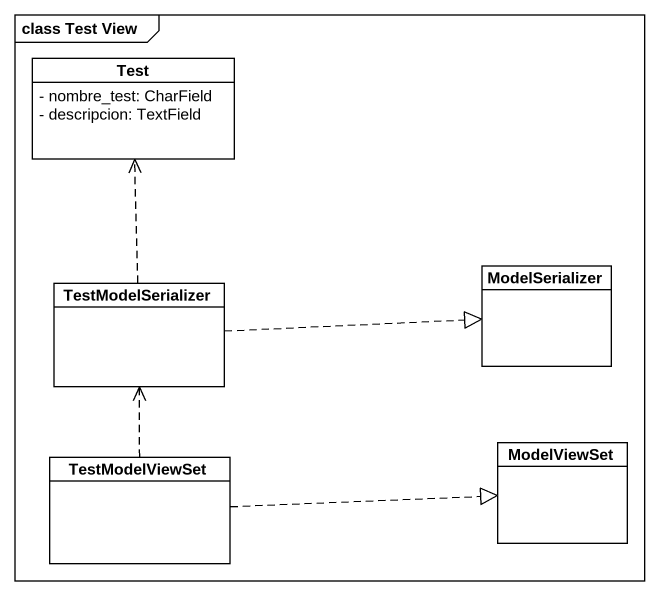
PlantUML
@startuml
mainframe class Test View
hide circle
hide empty members
skinparam classAttributeIconSize 0
class Test {
  - nombre_test: CharField
  - descripcion: TextField
}
class TestModelSerializer
class ModelSerializer
class ModelViewSet
class TestModelViewSet
TestModelSerializer .up.> Test
TestModelSerializer .right.|> ModelSerializer
TestModelViewSet .up.> TestModelSerializer
TestModelViewSet .right.|> ModelViewSet
@enduml
